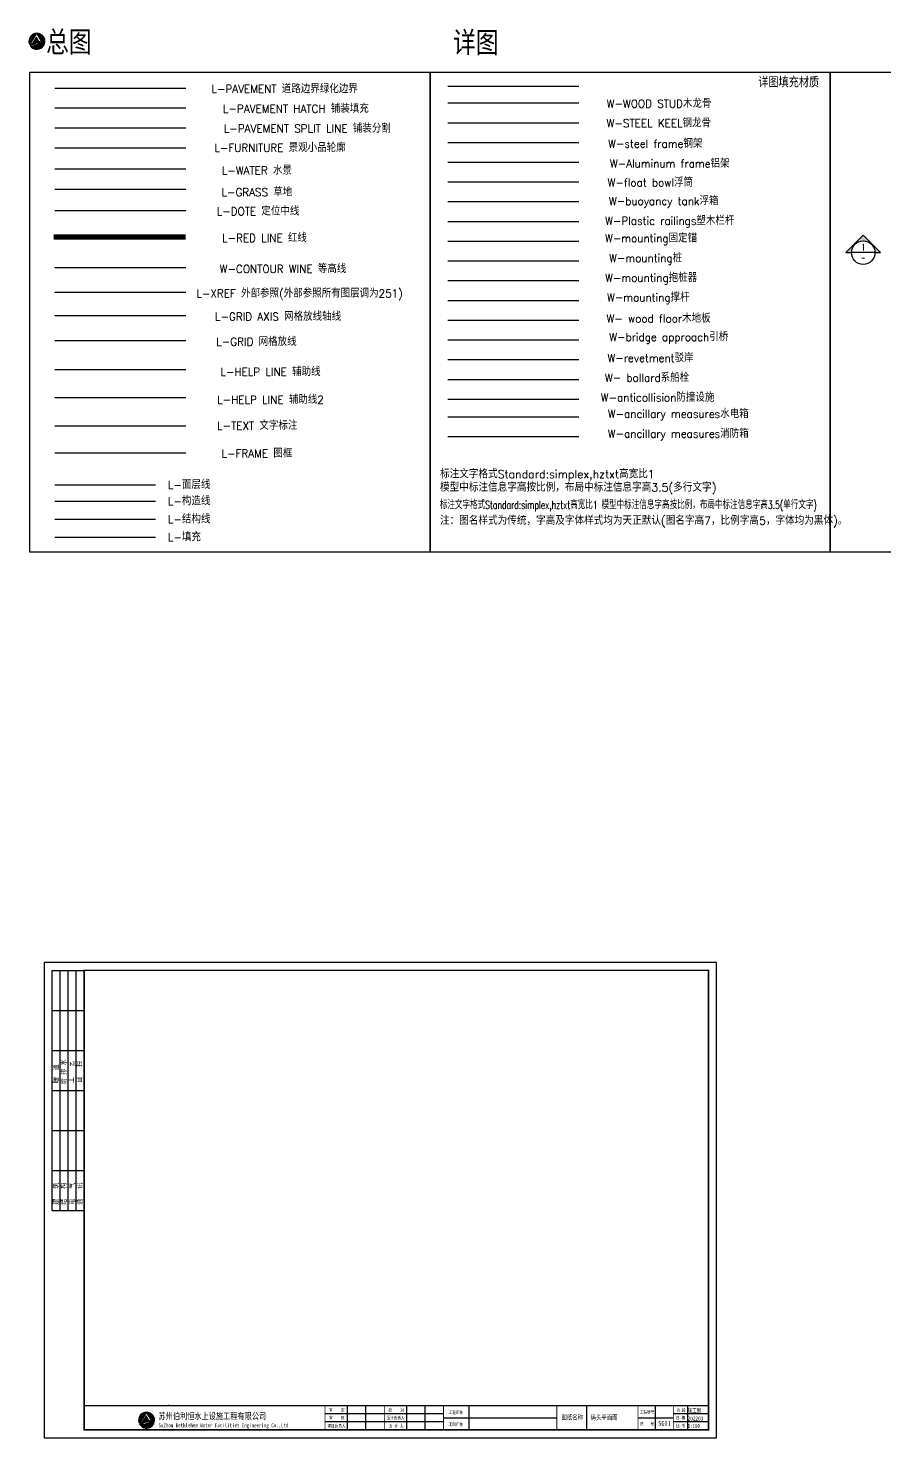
# Model space of a CAD drawing. Extents: x 36536 to 256213, y 18389 to 106449.
# Drawn here: x 36536 to 90055, y 18389 to 106444 of the extents above; entities that cross this region are included whole.
import ezdxf
from ezdxf.enums import TextEntityAlignment as Align

# ---------------------------------------------------------------- set-up
doc = ezdxf.new("R2010")
doc.units = 0
doc.header["$LTSCALE"] = 1000
doc.header["$MEASUREMENT"] = 0
for name, pattern in [('-6_350_HOLE$0$DASH', [0.35, 0.25, -0.1]), ('ACAD_ISO10W100', [18, 12, -3, 0, -3]), ('ACAD_ISO12W100', [22, 12, -3, 0.5, -3, 0.5, -3]), ('DASH', [0.35, 0.25, -0.1]), ('DOTE', [2.42, 2, -0.2, 0.02, -0.2])]:
    doc.linetypes.add(name, pattern=pattern)
for name, color, linetype in [('DIM_IDEN', 3, 'Continuous'), ('DIM_SYMB', 3, 'Continuous'), ('L-CONTOUR_LINE等高线', 252, 'DASH'), ('L-DIMLINEAR标注', 3, 'Continuous'), ('L-DOTE定位中线', 1, 'DOTE'), ('L-FRAME图框', 3, 'Continuous'), ('L-FURNITURE景观小品轮廓', 6, 'Continuous'), ('L-GRASS草地', 252, 'Continuous'), ('L-GRID_AXIS网格放线轴线', 1, 'Continuous'), ('L-GRID网格放线', 252, '-6_350_HOLE$0$DASH'), ('L-HELP_LINE辅助线1', 4, 'Continuous'), ('L-HELP_LINE辅助线2', 94, 'Continuous'), ('L-PAVEMENT_HATCH铺装填充', 251, 'Continuous'), ('L-PAVEMENT_SPLIT_LINE铺装分割', 23, 'Continuous'), ('L-PAVEMENT道路边界绿化边界', 2, 'Continuous'), ('L-RED_LINE红线', 1, 'ACAD_ISO12W100'), ('L-TEXT文字标注', 7, 'Continuous'), ('L-WATER水景', 5, 'Continuous'), ('L-XREF外部参照', 251, 'Continuous'), ('L-填充', 251, 'Continuous'), ('L-构造线', 6, 'Continuous'), ('L-结构线', 7, 'Continuous'), ('L-面层线', 4, 'Continuous'), ('W- bollard系船栓', 4, 'Continuous'), ('W-_ANTICOLLISION防撞措施', 6, 'Continuous'), ('W-ALUMINUM_FRAME铝架', 30, 'Continuous'), ('W-ancillary measures附属措施', 1, 'Continuous'), ('W-bridge approach引桥', 4, 'Continuous'), ('W-FLOAT_BOWL浮筒', 253, 'Continuous'), ('W-MOUNTING固定方式', 5, 'Continuous'), ('W-PLASTIC_RAILINGS塑木栏杆', 6, 'Continuous'), ('W-REVETMENT驳岸', 251, 'Continuous'), ('W-STEEL_FRAME钢架', 3, 'Continuous'), ('W-STEEL_KEEL钢龙骨', 5, 'Continuous'), ('W-Water-水流线', 140, 'Continuous'), ('W-WOOD_FLOOR木地板', 30, 'Continuous'), ('W-WOOD_STUD木龙骨', 25, 'Continuous')]:
    doc.layers.add(name, color=color, linetype=linetype)
doc.styles.add('-宋体', font='', dxfattribs={"width": 0.8})
doc.styles.add('_TCH_DIM', font='SIMPLEX.shx', dxfattribs={"width": 0.7, "bigfont": 'hztxt.shx'})
doc.styles.add('_TCH_LABEL', font='COMPLEX', dxfattribs={"bigfont": 'GBCBIG'})
doc.styles.get("Standard").update_dxf_attribs({"font": 'simplex.shx', "bigfont": 'hztxt.shx'})
doc.styles.add('图框', font='simhei.ttf')
doc.styles.add('黑体', font='simhei.ttf', dxfattribs={"width": 0.8})
doc.styles.get('-宋体').set_extended_font_data('SimSun')

# ---------------------------------------------------------------- blocks, each defined once
blk = doc.blocks.new('$TITLEBLK$00000187')
h = blk.add_hatch(color=140)
h.dxf.hatch_style = 1
h.paths.add_polyline_path([(-355.8, 4.5, 0.294083), (-352.4, 4.48, -0.363756), (-346.47, 3.96, 1.450144)])
h.paths.add_polyline_path([(-351.03, 10.8), (-347.73, 5.12, 0.101723), (-349.74, 5.58), (-351.34, 8.66), (-354.02, 4.26, -0.081837), (-355.14, 4.38)], flags=16)
h = blk.add_hatch(color=174)
h.paths.add_polyline_path([(-347.27, 2.71, 0.064571), (-346.55, 3.78, 0.296692), (-350.55, 4.29, -0.04264), (-352.81, 3.4, -0.209747), (-355.43, 3.62, 0.179915), (-352.8, 1.33, 0.169783), (-350.78, 1.97, -0.05744), (-349.2, 2.74, -0.214092)])
h.paths.add_polyline_path([(-350.22, 3.03, -0.084014), (-352.39, 2.08, -0.271733), (-354.47, 2.61, 0.071966), (-353.09, 2.64, 0.098278), (-351.26, 3.23, -0.072406), (-350.01, 3.9, -0.088156), (-348.47, 4.07, -0.181988), (-347.06, 3.48, 0.206106)], flags=16)
blk.add_hatch(color=174).paths.add_polyline_path([(-347.58, 2.39, 0.163426), (-349.49, 1.98, -0.143194), (-352.02, 1.1, 0.245013)])
for p, q in [((-165.54, 10), (-239.54, 10)), ((-225.54, 0), (-225.54, 15)), ((-214.04, 0), (-214.04, 15)), ((-188.54, 0), (-188.54, 15)), ((-177.04, 0), (-177.04, 15)), ((-149.56, 0), (-149.56, 15)), ((-76, 0), (-76, 15)), ((-33, 0), (-33, 15)), ((0, 10), (-22, 10)), ((-13, 0), (-13, 15)), ((0, 0), (0, 15)), ((-165.54, 5), (-239.54, 5)), ((-165.56, 7.5), (-94.73, 7.5)), ((-44, 7.5), (-22, 7.5)), ((0, 5), (-22, 5))]:
    blk.add_line(p, q)
for points, const_width in [([(-390, 0), (-390, 15), (0, 15)], 0.8), ([(-239.54, 0), (-239.54, 15)], 0.5), ([(-202.54, 0), (-202.54, 15)], 0.5), ([(-165.56, 0), (-165.56, 15)], 0.5), ([(-94.73, 0), (-94.73, 15)], 0.5), ([(-44, 0), (-44, 15)], 0.5), ([(-22, 0), (-22, 15)], 0.5)]:
    blk.add_lwpolyline(points, dxfattribs=dict(const_width=const_width))
for points in [[(-355.8, 4.5, 0.294083), (-352.4, 4.48, -0.363756), (-346.47, 3.96, 1.450144)], [(-355.14, 4.38), (-351.03, 10.8), (-347.73, 5.12, 0.101723), (-349.74, 5.58), (-351.34, 8.66), (-354.02, 4.26, -0.081837)]]:
    blk.add_lwpolyline(points, format="xyb", close=True)
for points in [[(-355.43, 3.62, 0.209747), (-352.81, 3.4, 0.04264), (-350.55, 4.29, -0.296692), (-346.55, 3.78)], [(-354.47, 2.61, 0.071966), (-353.09, 2.64, 0.098278), (-351.26, 3.23, -0.072406), (-350.01, 3.9, -0.088156), (-348.47, 4.07, -0.181988), (-347.06, 3.48, 0.206106), (-350.22, 3.03, -0.084014), (-352.39, 2.08, -0.271733), (-354.47, 2.61)], [(-352.8, 1.33, 0.169783), (-350.78, 1.97, -0.05744), (-349.2, 2.74, -0.214092), (-347.27, 2.71, -0.214092)], [(-352.02, 1.1, 0.126537), (-349.75, 1.81, -0.189728), (-347.58, 2.39, -0.189728)]]:
    blk.add_lwpolyline(points, format="xyb")
for start, end in [(208.47056, 249.26757), (258.57514, 313.64322), (318.83836, 333.61646)]:
    blk.add_arc((-351.03, 6), 5, start, end)
at = {"style": '图框'}
for s, height, width, p in [('苏州伯利恒水上设施工程有限公司', 4, 0.8, (-343.57, 6.56)), ('审    定', 2, 0.8, (-237.07, 11.34)), ('校    对', 2, 0.8, (-199.97, 11.27)), ('工程名称', 2, 0.8, (-162.37, 9.86)), ('图纸名称', 3, 0.8, (-91.87, 6.34)), ('工程编号', 2, 0.8, (-42.79, 10.08)), ('阶 段', 2, 0.8, (-20.12, 11.27)), ('SuZhou Bethlehem Water Facilities Engineering Co.,Ltd ', 2.5, 0.75, (-343.57, 1.57)), ('项目负责人', 2, 0.8, (-238.02, 1.42)), ('审    核', 2, 0.8, (-237.09, 6.48)), ('设计负责人', 2, 0.8, (-201.15, 6.48)), ('设 计 人', 2, 0.8, (-199.87, 1.42)), ('项目名称', 2, 0.8, (-162.37, 2.36)), ('图   号', 2, 0.8, (-42.46, 2.6)), ('比 例', 2, 0.8, (-20.27, 1.42)), ('日 期', 2, 0.8, (-20.31, 6.48))]:
    blk.add_text(s, height=height, dxfattribs=dict(at, width=width)).set_placement(p)
for tag, p in [('审定人', (-223.21, 10.95)), ('审核人', (-223.21, 6.03)), ('设计负责人', (-188.17, 6.23)), ('校对', (-185.05, 10.92)), ('项目负责人', (-225.23, 1.11)), ('设计人', (-186.01, 1.18))]:
    blk.add_attdef(tag, p, '', height=3)
for tag, p, height, style, width in [('工程名称', (-147.11, 9.53), 3, '-宋体', 0.8), ('图名', (-73.67, 6.22), 3, '-宋体', 0.8), ('阶段', (-12.96, 10.81), 2.5, '黑体', 0.8), ('项目名称', (-147.25, 1.97), 3, '-宋体', 0.8), ('图号', (-31.44, 2.55), 3, '_TCH_DIM', 0.7), ('比例', (-12.96, 1.14), 2.5, '黑体', 0.8), ('日期', (-12.96, 5.8), 2.5, '黑体', 0.8)]:
    blk.add_attdef(tag, p, '', height=height, dxfattribs=dict(style=style, width=width))
blk = doc.blocks.new('$TITLEBLK$00000095')
for p, q in [((-150, 20), (-150, 0)), ((-150, 20), (0, 20)), ((-125, 20), (-125, 0)), ((-100, 20), (-100, 0)), ((-75, 20), (-75, 0)), ((-75, 20), (-75, 0)), ((-50, 20), (-50, 0)), ((-25, 20), (-25, 0)), ((0, 20), (0, 0)), ((-150, 15), (-75, 15)), ((-150, 10), (-75, 10)), ((-75, 15), (0, 15)), ((-75, 10), (0, 10)), ((-150, 5), (-75, 5)), ((-75, 5), (0, 5))]:
    blk.add_line(p, q)
at = {"width": 0.8}
for s, p in [('建   筑', (-146.45, 15.65)), ('暖  通', (-70.35, 15.73)), ('结   构', (-146.45, 10.91)), ('电   气', (-146.45, 5.65)), ('给 排 水', (-71.03, 10.9)), ('工   艺', (-70.35, 6.13)), ('通   讯', (-146.45, 0.88)), ('自   控', (-70.35, 1.24))]:
    blk.add_text(s, height=3.509, dxfattribs=at).set_placement(p)
blk = doc.blocks.new('rgthtyjyuk')
blk.add_lwpolyline([(0, 0), (420, 0), (420, 297), (0, 297)], close=True)
at = {"const_width": 1}
blk.add_lwpolyline([(25, 5), (415, 5), (415, 292), (25, 292)], close=True, dxfattribs=at)
at = {"const_width": 0.8}
blk.add_lwpolyline([(415, 20), (25, 20)], dxfattribs=at)
at = {"rotation": 90}
blk.add_blockref('$TITLEBLK$00000095', (25, 292), dxfattribs=at)
blk = doc.blocks.new('LOGO')
h = blk.add_hatch(color=140)
h.dxf.hatch_style = 1
h.paths.add_polyline_path([(-4.77, -1.51, 0.294083), (-1.37, -1.53, -0.363756), (4.56, -2.04, 1.450144)])
h.paths.add_polyline_path([(0, 4.79), (3.3, -0.88, 0.101723), (1.3, -0.42), (-0.31, 2.66), (-2.99, -1.74, -0.081837), (-4.11, -1.62)], flags=16)
h = blk.add_hatch(color=174)
h.paths.add_polyline_path([(3.76, -3.29, 0.064571), (4.48, -2.22, 0.296692), (0.48, -1.71, -0.04264), (-1.77, -2.61, -0.209747), (-4.4, -2.38, 0.179915), (-1.77, -4.68, 0.169783), (0.25, -4.03, -0.05744), (1.84, -3.27, -0.214092)])
h.paths.add_polyline_path([(0.82, -2.97, -0.084014), (-1.36, -3.92, -0.271733), (-3.43, -3.4, 0.071966), (-2.05, -3.36, 0.098278), (-0.23, -2.78, -0.072406), (1.02, -2.1, -0.088156), (2.57, -1.94, -0.181988), (3.97, -2.52, 0.206106)], flags=16)
blk.add_hatch(color=174).paths.add_polyline_path([(3.45, -3.62, 0.189728), (1.28, -4.2, -0.126537), (-0.99, -4.9, 0.245013)])
for points in [[(-4.77, -1.51, 0.294083), (-1.37, -1.53, -0.363756), (4.56, -2.04, 1.450144)], [(-4.11, -1.62), (0, 4.79), (3.3, -0.88, 0.101723), (1.3, -0.42), (-0.31, 2.66), (-2.99, -1.74, -0.081837)]]:
    blk.add_lwpolyline(points, format="xyb", close=True)
for points in [[(-4.4, -2.38, 0.209747), (-1.77, -2.61, 0.04264), (0.48, -1.71, -0.296692), (4.48, -2.22)], [(-3.43, -3.4, 0.071966), (-2.05, -3.36, 0.098278), (-0.23, -2.78, -0.072406), (1.02, -2.1, -0.088156), (2.57, -1.94, -0.181988), (3.97, -2.52, 0.206106), (0.82, -2.97, -0.084014), (-1.36, -3.92, -0.271733), (-3.43, -3.4)], [(-1.77, -4.68, 0.169783), (0.25, -4.03, -0.05744), (1.84, -3.27, -0.214092), (3.76, -3.29, -0.214092)], [(-0.99, -4.9, 0.126537), (1.28, -4.2, -0.189728), (3.45, -3.62, -0.189728)]]:
    blk.add_lwpolyline(points, format="xyb")
for start, end in [(208.47056, 249.26757), (258.57514, 313.64322), (318.83836, 333.61646)]:
    blk.add_arc((0, 0), 5, start, end)
blk = doc.blocks.new('*U10')
blk.add_hatch(color=256).paths.add_polyline_path([(0, 11.77), (-11.77, 0), (-8, 0, -1), (8, 0), (11.77, 0)])
blk.add_lwpolyline([(0, 11.77), (-11.77, 0), (-8, 0, -1), (8, 0), (11.77, 0), (0, 11.77)], format="xyb", close=True)

msp = doc.modelspace()

# ---------------------------------------------------------------- linework, layer by layer
for points in [[(36646.243, 103703.395), (61646.243, 103703.395), (61646.243, 73703.395), (36646.243, 73703.395)], [(61646.243, 103703.395), (86646.243, 103703.395), (86646.243, 73703.395), (61646.243, 73703.395)], [(86646.243, 103703.395), (111646.243, 103703.395), (111646.243, 73703.395), (86646.243, 73703.395)]]:
    msp.add_lwpolyline(points, close=True)
at = {"color": 1}
msp.add_solid([(45344.016, 20459.669, 17.667), (45344.016, 20434.044, 17.667), (45267.14, 20446.857, 17.667)], dxfattribs=at)
at = {"layer": 'DIM_IDEN'}
msp.add_line((89441.51, 92426.623), (87970.921, 92426.623), dxfattribs=at)
msp.add_circle((88706.216, 92426.623), 735.294, dxfattribs=at)
at = {"layer": 'L-CONTOUR_LINE等高线', "ltscale": 100}
msp.add_lwpolyline([(38206.322, 91503.442), (46378.413, 91503.442)], dxfattribs=at)
at = {"layer": 'L-DOTE定位中线', "ltscale": 10}
msp.add_lwpolyline([(38206.322, 95058.566), (46378.413, 95058.566)], dxfattribs=at)
at = {"layer": 'L-FRAME图框'}
msp.add_lwpolyline([(38206.322, 79912.22), (46378.413, 79912.22)], dxfattribs=at)
at = {"layer": 'L-FURNITURE景观小品轮廓'}
msp.add_lwpolyline([(38206.322, 98964.955), (46378.413, 98964.955)], dxfattribs=at)
at = {"layer": 'L-GRASS草地'}
msp.add_lwpolyline([(38206.322, 96389.672), (46378.413, 96389.672)], dxfattribs=at)
at = {"layer": 'L-GRID_AXIS网格放线轴线'}
msp.add_lwpolyline([(38206.322, 88503.655), (46378.413, 88503.655)], dxfattribs=at)
at = {"layer": 'L-GRID网格放线', "ltscale": 100}
msp.add_lwpolyline([(38206.322, 86934.747), (46378.413, 86934.747)], dxfattribs=at)
at = {"layer": 'L-HELP_LINE辅助线1'}
msp.add_lwpolyline([(38206.322, 85113.672), (46378.413, 85113.672)], dxfattribs=at)
at = {"layer": 'L-HELP_LINE辅助线2'}
msp.add_lwpolyline([(38206.322, 83372.955), (46378.413, 83372.955)], dxfattribs=at)
at = {"layer": 'L-PAVEMENT_HATCH铺装填充'}
msp.add_lwpolyline([(38206.322, 101460.883), (46378.413, 101460.883)], dxfattribs=at)
at = {"layer": 'L-PAVEMENT_SPLIT_LINE铺装分割'}
msp.add_lwpolyline([(38206.322, 100224.051), (46378.413, 100224.051)], dxfattribs=at)
at = {"layer": 'L-PAVEMENT道路边界绿化边界'}
msp.add_lwpolyline([(38206.322, 102697.715), (46378.413, 102697.715)], dxfattribs=at)
at = {"layer": 'L-RED_LINE红线', "linetype": 'ACAD_ISO10W100', "const_width": 333.333}
msp.add_lwpolyline([(38131.081, 93393.226), (46378.413, 93393.226)], dxfattribs=at)
at = {"layer": 'L-TEXT文字标注'}
msp.add_lwpolyline([(38206.322, 81614.61), (46378.413, 81614.61)], dxfattribs=at)
at = {"layer": 'L-WATER水景'}
msp.add_lwpolyline([(38206.322, 97652.679), (46378.413, 97652.679)], dxfattribs=at)
at = {"layer": 'L-XREF外部参照'}
msp.add_lwpolyline([(38206.322, 89959.253), (46378.413, 89958.243)], dxfattribs=at)
at = {"layer": 'L-填充'}
msp.add_lwpolyline([(38208.73, 74650.93), (44499.068, 74650.93)], dxfattribs=at)
at = {"layer": 'L-构造线'}
msp.add_lwpolyline([(38208.73, 76900.439), (44499.068, 76900.439)], dxfattribs=at)
at = {"layer": 'L-结构线'}
msp.add_lwpolyline([(38208.73, 75766.063), (44499.068, 75766.063)], dxfattribs=at)
at = {"layer": 'L-面层线'}
msp.add_lwpolyline([(38208.73, 77919.501), (44499.068, 77919.501)], dxfattribs=at)
at = {"layer": 'W- bollard系船栓'}
msp.add_lwpolyline([(62756.616, 84508.677), (70928.707, 84508.677)], dxfattribs=at)
at = {"layer": 'W-_ANTICOLLISION防撞措施'}
msp.add_lwpolyline([(62756.616, 83275.344), (70928.707, 83275.344)], dxfattribs=at)
at = {"layer": 'W-ALUMINUM_FRAME铝架', "color": 4}
msp.add_lwpolyline([(62756.616, 98075.344), (70928.707, 98075.344)], dxfattribs=at)
at = {"layer": 'W-ancillary measures附属措施'}
for points in [[(62756.616, 82170.373), (70928.707, 82170.373)], [(62756.616, 80937.04), (70928.707, 80937.04)]]:
    msp.add_lwpolyline(points, dxfattribs=at)
at = {"layer": 'W-bridge approach引桥'}
msp.add_lwpolyline([(62756.616, 86975.344), (70928.707, 86975.344)], dxfattribs=at)
at = {"layer": 'W-FLOAT_BOWL浮筒'}
for points in [[(62756.616, 96842.01), (70928.707, 96842.01)], [(62756.616, 95608.677), (70928.707, 95608.677)]]:
    msp.add_lwpolyline(points, dxfattribs=at)
at = {"layer": 'W-MOUNTING固定方式'}
for points in [[(62756.616, 93142.01), (70928.707, 93142.01)], [(62756.616, 91908.677), (70928.707, 91908.677)], [(62756.616, 90675.344), (70928.707, 90675.344)], [(62756.616, 89442.01), (70928.707, 89442.01)]]:
    msp.add_lwpolyline(points, dxfattribs=at)
at = {"layer": 'W-PLASTIC_RAILINGS塑木栏杆'}
msp.add_lwpolyline([(62756.616, 94375.344), (70928.707, 94375.344)], dxfattribs=at)
at = {"layer": 'W-REVETMENT驳岸'}
msp.add_lwpolyline([(62756.616, 85742.01), (70928.707, 85742.01)], dxfattribs=at)
at = {"layer": 'W-STEEL_FRAME钢架'}
msp.add_lwpolyline([(62756.616, 99308.677), (70928.707, 99308.677)], dxfattribs=at)
at = {"layer": 'W-STEEL_KEEL钢龙骨', "color": 5}
msp.add_lwpolyline([(62756.616, 100542.01), (70928.707, 100542.01)], dxfattribs=at)
at = {"layer": 'W-Water-水流线'}
msp.add_lwpolyline([(62756.616, 102830.912), (70928.707, 102830.912)], dxfattribs=at)
at = {"layer": 'W-WOOD_FLOOR木地板'}
msp.add_lwpolyline([(62756.616, 88208.677), (70928.707, 88208.677)], dxfattribs=at)
at = {"layer": 'W-WOOD_STUD木龙骨'}
msp.add_lwpolyline([(62756.616, 101775.344), (70928.707, 101775.344)], dxfattribs=at)

# ---------------------------------------------------------------- block references
at = {"xscale": 100, "yscale": 100, "zscale": 100}
for name, p in [('LOGO', (37079.41, 105627.484)), ('rgthtyjyuk', (37538.473, 18388.565))]:
    msp.add_blockref(name, p, dxfattribs=at)
ref = msp.add_blockref('$TITLEBLK$00000187', (79038.473, 18888.565), dxfattribs=dict(xscale=100, yscale=100, zscale=100))
ref.add_attrib('图名', '码头平面图', (71671.762, 19511.062), dxfattribs={"color": 3, "height": 300, "style": '-宋体', "width": 0.8})
ref.add_attrib('图号', 'SG01', (75894.788, 19143.256), dxfattribs={"color": 3, "height": 300, "style": '黑体', "width": 0.8})
ref.add_attrib('日期', '202203', (77738.473, 19468.941), dxfattribs={"color": 3, "height": 250, "style": '黑体', "width": 0.8})
ref.add_attrib('阶段', '施工图', (77738.473, 19969.702), dxfattribs={"color": 3, "height": 250, "style": '黑体', "width": 0.8})
ref.add_attrib('比例', '1:100', (77738.473, 19003.032), dxfattribs={"color": 3, "height": 250, "style": '黑体', "width": 0.75})
at = {"layer": 'DIM_SYMB', "xscale": 91.91176470588236, "yscale": 91.91176470588236, "zscale": 91.91176470588236}
msp.add_blockref('*U10', (88706.216, 92426.623), dxfattribs=at)

# ---------------------------------------------------------------- texts
at = {"layer": 'DIM_IDEN', "color": 7, "style": '_TCH_LABEL'}
msp.add_text('1', height=393.669, dxfattribs=at).set_placement((88621.858, 92561.331), (88790.573, 92561.331), align=Align.FIT)
at = {"layer": 'DIM_IDEN', "color": 7, "style": '_TCH_LABEL', "width": 0.777778}
msp.add_text('-', height=383.833, dxfattribs=at).set_placement((88578.271, 91906.692), (88834.16, 91906.692), align=Align.FIT)
at = {"layer": 'L-CONTOUR_LINE等高线', "ltscale": 3, "width": 0.95}
msp.add_text('W-CONTOUR WINE 等高线', height=500, dxfattribs=at).set_placement((52454.725, 91468.809), align=Align.MIDDLE)
at = {"layer": 'L-DIMLINEAR标注', "width": 0.95}
msp.add_text('L-FRAME 图框', height=500, dxfattribs=at).set_placement((50828.149, 79942.875), align=Align.MIDDLE)
at = {"layer": 'L-DOTE定位中线', "linetype": 'DOTE', "ltscale": 3, "width": 0.95}
msp.add_text('L-DOTE 定位中线', height=500, dxfattribs=at).set_placement((50897.254, 95068.859), align=Align.MIDDLE)
at = {"layer": 'L-FURNITURE景观小品轮廓', "width": 0.95}
msp.add_text('L-FURNITURE 景观小品轮廓', height=500, dxfattribs=at).set_placement((52269.573, 99035.925), align=Align.MIDDLE)
at = {"layer": 'L-GRASS草地', "width": 0.95}
msp.add_text('L-GRASS 草地', height=500, dxfattribs=at).set_placement((50822.91, 96262.317), align=Align.MIDDLE)
at = {"layer": 'L-GRID_AXIS网格放线轴线', "width": 0.95}
msp.add_text('L-GRID AXIS 网格放线轴线', height=500, dxfattribs=at).set_placement((52147.788, 88489.168), align=Align.MIDDLE)
at = {"layer": 'L-GRID网格放线', "ltscale": 10, "width": 0.95}
msp.add_text('L-GRID 网格放线', height=500, dxfattribs=at).set_placement((50795.468, 86920.26), align=Align.MIDDLE)
at = {"layer": 'L-HELP_LINE辅助线1', "width": 0.95}
msp.add_text('L-HELP LINE 辅助线', height=500, dxfattribs=at).set_placement((51674.368, 85038.24), align=Align.MIDDLE)
at = {"layer": 'L-HELP_LINE辅助线2', "width": 0.95}
msp.add_text('L-HELP LINE 辅助线2', height=500, dxfattribs=at).set_placement((51674.368, 83297.524), align=Align.MIDDLE)
at = {"layer": 'L-PAVEMENT_HATCH铺装填充', "width": 0.95}
msp.add_text('L-PAVEMENT HATCH 铺装填充', height=500, dxfattribs=at).set_placement((53260.944, 101476.885), align=Align.MIDDLE)
at = {"layer": 'L-PAVEMENT_SPLIT_LINE铺装分割', "width": 0.95}
msp.add_text('L-PAVEMENT SPLIT LINE 铺装分割', height=500, dxfattribs=at).set_placement((53974.276, 100240.053), align=Align.MIDDLE)
at = {"layer": 'L-PAVEMENT道路边界绿化边界', "width": 0.95}
msp.add_text('L-PAVEMENT 道路边界绿化边界', height=500, dxfattribs=at).set_placement((52557.966, 102713.717), align=Align.MIDDLE)
at = {"layer": 'L-RED_LINE红线', "linetype": 'ACAD_ISO10W100', "width": 0.95}
msp.add_text('L-RED LINE 红线', height=500, dxfattribs=at).set_placement((51297.91, 93403.52), align=Align.MIDDLE)
at = {"layer": 'L-TEXT文字标注', "width": 0.95}
for s, height, p in [('总图', 1500, (39078.015, 105616.864)), ('详图', 1500, (64498.554, 105589.305)), ('详图填充材质', 666.6667, (84052.469, 103109.265)), ('L-TEXT 文字标注', 500, (50845.945, 81679.174))]:
    msp.add_text(s, height=height, dxfattribs=at).set_placement(p, align=Align.MIDDLE)
at = {"layer": 'L-TEXT文字标注', "width": 0.7}
msp.add_text('标注文字格式Standard:simplex,hztxt高宽比1 模型中标注信息字高按比例，布局中标注信息字高3.5(单行文字)', height=500, dxfattribs=at).set_placement((62252.357, 76414.215))
at = {"layer": 'L-TEXT文字标注', "insert": (62266.137, 78835.779), "char_height": 500, "width": 37770.77731, "attachment_point": 1}
msp.add_mtext('标注文字格式Standard:simplex,hztxt高宽比1\\P模型中标注信息字高按比例，布局中标注信息字高3.5(多行文字)', dxfattribs=at)
at = {"layer": 'L-TEXT文字标注', "insert": (62266.137, 75928.461), "char_height": 500, "attachment_point": 1}
msp.add_mtext('注：图名样式为传统，字高及字体样式均为天正默认(图名字高7，比例字高5，字体均为黑体)。', dxfattribs=at)
at = {"layer": 'L-WATER水景', "width": 0.95}
msp.add_text('L-WATER 水景', height=500, dxfattribs=at).set_placement((50822.91, 97618.047), align=Align.MIDDLE)
at = {"layer": 'L-XREF外部参照', "width": 0.95}
msp.add_text('L-XREF 外部参照(外部参照所有图层调为251)', height=500, dxfattribs=at).set_placement((53492.665, 89860.965), align=Align.MIDDLE)
at = {"layer": 'L-填充', "width": 0.95}
msp.add_text('L-填充', height=500, dxfattribs=at).set_placement((45265.196, 74650.93), align=Align.MIDDLE_LEFT)
at = {"layer": 'L-构造线', "width": 0.95}
msp.add_text('L-构造线', height=500, dxfattribs=at).set_placement((45265.196, 76900.439), align=Align.MIDDLE_LEFT)
at = {"layer": 'L-结构线', "width": 0.95}
msp.add_text('L-结构线', height=500, dxfattribs=at).set_placement((45265.196, 75766.063), align=Align.MIDDLE_LEFT)
at = {"layer": 'L-面层线', "width": 0.95}
msp.add_text('L-面层线', height=500, dxfattribs=at).set_placement((45265.196, 77919.501), align=Align.MIDDLE_LEFT)
at = {"layer": 'W- bollard系船栓', "width": 0.95}
msp.add_text('W- bollard系船栓', height=500, dxfattribs=at).set_placement((75200.405, 84670.917), align=Align.MIDDLE)
at = {"layer": 'W-_ANTICOLLISION防撞措施', "width": 0.95}
msp.add_text('W-anticollision防撞设施', height=500, dxfattribs=at).set_placement((75858.021, 83437.583), align=Align.MIDDLE)
at = {"layer": 'W-ALUMINUM_FRAME铝架', "color": 4, "width": 0.95}
msp.add_text('W-Aluminum frame铝架', height=500, dxfattribs=at).set_placement((76618.295, 98046.505), align=Align.MIDDLE)
at = {"layer": 'W-ancillary measures附属措施', "width": 0.95}
for s, p in [('W-ancillary measures水电箱', (77149.926, 82332.613)), ('W-ancillary measures消防箱', (77149.926, 81099.28))]:
    msp.add_text(s, height=500, dxfattribs=at).set_placement(p, align=Align.MIDDLE)
at = {"layer": 'W-bridge approach引桥', "width": 0.95}
msp.add_text('W-bridge approach引桥', height=500, dxfattribs=at).set_placement((76555.136, 87137.583), align=Align.MIDDLE)
at = {"layer": 'W-FLOAT_BOWL浮筒', "width": 0.95}
for s, p in [('W-float bowl浮筒', (75405.556, 96867.442)), ('W-buoyancy tank浮箱', (76242.461, 95634.108))]:
    msp.add_text(s, height=500, dxfattribs=at).set_placement(p, align=Align.MIDDLE)
at = {"layer": 'W-MOUNTING固定方式', "width": 0.95}
for s, p in [('W-mounting固定锚', (75450.046, 93304.25)), ('W-mounting桩', (75109.513, 92070.917)), ('W-mounting抱桩器', (75455.285, 90837.583)), ('W-mounting撑杆', (75279.78, 89611.856))]:
    msp.add_text(s, height=500, dxfattribs=at).set_placement(p, align=Align.MIDDLE)
at = {"layer": 'W-PLASTIC_RAILINGS塑木栏杆', "width": 0.95}
msp.add_text('W-Plastic railings塑木栏杆', height=500, dxfattribs=at).set_placement((76620.79, 94393.951), align=Align.MIDDLE)
at = {"layer": 'W-REVETMENT驳岸', "width": 0.95}
msp.add_text('W-revetment驳岸', height=500, dxfattribs=at).set_placement((75418.945, 85904.25), align=Align.MIDDLE)
at = {"layer": 'W-STEEL_FRAME钢架', "width": 0.95}
msp.add_text('W-steel frame钢架', height=500, dxfattribs=at).set_placement((75713.533, 99291.798), align=Align.MIDDLE)
at = {"layer": 'W-STEEL_KEEL钢龙骨', "color": 5, "width": 0.95}
msp.add_text('W-STEEL KEEL钢龙骨', height=500, dxfattribs=at).set_placement((75939.723, 100573.145), align=Align.MIDDLE)
at = {"layer": 'W-WOOD_FLOOR木地板', "width": 0.95}
msp.add_text('W- wood floor木地板', height=500, dxfattribs=at).set_placement((75921.595, 88370.917), align=Align.MIDDLE)
at = {"layer": 'W-WOOD_STUD木龙骨', "width": 0.95}
msp.add_text('W-WOOD STUD木龙骨', height=500, dxfattribs=at).set_placement((75951.033, 101791.345), align=Align.MIDDLE)

doc.saveas('drawing.dxf')
